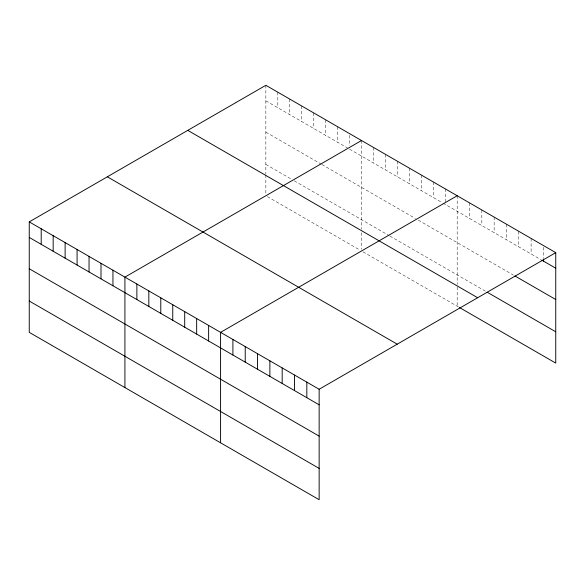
<?xml version="1.0" encoding="UTF-8"?>
<svg xmlns="http://www.w3.org/2000/svg" width="585" height="585" viewBox="0 0 585 585"><rect width="100%" height="100%" fill="white"/><g stroke="black" fill="none" stroke-linecap="round" stroke-linejoin="round"><path stroke-width="0.44" stroke-dasharray="2.92 2.19" d="M265.853 100.839L347.322 147.873M349.559 149.168L442.238 202.673M442.984 203.105L541.118 259.762M265.853 132.159L321.158 164.085M321.911 164.517L415.328 218.454M418.319 220.179L513.396 275.074M265.853 164.422L291.264 179.09M294.255 180.823L389.171 235.623M389.917 236.055L486.449 291.783M267.345 196.604L360.024 250.109M363.014 251.835L458.728 307.096M543.428 247.272L543.428 258.504M531.107 238.431L531.107 253.978M518.785 231.316L518.785 246.87M506.471 224.201L506.471 239.755M494.149 217.093L494.149 232.64M481.828 209.978L481.828 225.525M469.506 202.863L469.506 218.417M457.185 195.748L457.185 284.456M457.185 287.067L457.185 306.204M445.229 188.845L445.229 201.803M433.266 181.942L433.266 197.496M421.31 175.039L421.31 190.593M409.354 168.136L409.354 183.683M397.391 161.233L397.391 176.78M385.435 154.33L385.435 169.877M373.479 147.42L373.479 162.974M361.523 140.517L361.523 229.225M361.523 232.706L361.523 249.232M349.559 135.34L349.559 145.709M337.603 126.711L337.603 142.265M325.648 119.808L325.648 135.354M313.684 112.905L313.684 128.451M301.728 106.002L301.728 121.548M289.772 99.092L289.772 114.645M277.809 92.189L277.809 107.742M265.853 85.286L265.853 173.994M265.853 174.864L265.853 194.871"/><path stroke-width="0.88" d="M555.75 252.654L319.147 389.259L319.147 499.714L29.25 332.346L29.25 221.89L265.853 85.286L555.75 252.654L555.75 363.109L459.496 307.542M361.523 140.517L124.919 277.122L124.919 387.577M457.185 195.748L220.582 332.353L220.582 442.808M541.893 260.208L555.75 268.208M514.939 275.966L555.75 299.527M487.217 292.222L555.75 331.79M187.778 130.367L477.674 297.736M107.326 176.809L397.222 344.177M29.25 221.89L319.147 389.259M29.25 237.437L319.147 404.813M29.25 268.756L319.147 436.125M29.25 301.026L319.147 468.395M543.428 259.367L543.428 261.093M306.825 382.144L306.825 397.698M294.504 375.029L294.504 390.583M282.182 367.921L282.182 383.467M269.868 360.806L269.868 376.36M257.546 353.691L257.546 369.245M245.225 346.576L245.225 362.13M232.903 339.468L232.903 355.015M208.626 325.45L208.626 340.996M196.662 318.547L196.662 334.093M184.706 311.644L184.706 327.19M172.75 304.734L172.75 320.287M160.787 297.831L160.787 313.385M148.831 290.928L148.831 306.481M136.875 284.025L136.875 299.578M112.956 270.219L112.956 285.765M101 263.316L101 278.862M89.044 256.405L89.044 271.959M77.081 249.502L77.081 265.056M65.125 242.599L65.125 258.153M53.169 235.696L53.169 251.25M41.206 228.793L41.206 244.34"/></g></svg>
